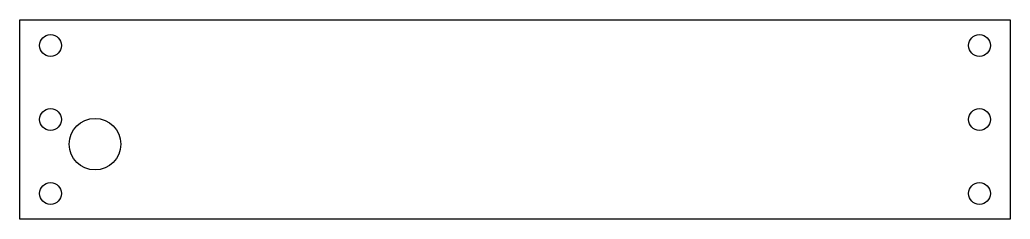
# Model space of a CAD drawing. Extents: x -200 to 0, y -40 to 0.
import ezdxf

# ---------------------------------------------------------------- set-up
doc = ezdxf.new("R2010")
doc.units = 0
doc.layers.get('0').update_dxf_attribs({"linetype": 'CONTINUOUS'})

msp = doc.modelspace()

# ---------------------------------------------------------------- linework, layer by layer
msp.add_lwpolyline([(0.22, -40.22), (-200.22, -40.22), (-200.22, 0.22), (0.22, 0.22)], close=True)
for centre, radius in [((-194, -5), 2.22), ((-6, -5), 2.22), ((-194, -20), 2.22), ((-6, -20), 2.22), ((-185, -25), 5.22), ((-194, -35), 2.22), ((-6, -35), 2.22)]:
    msp.add_circle(centre, radius)

doc.saveas('drawing.dxf')
